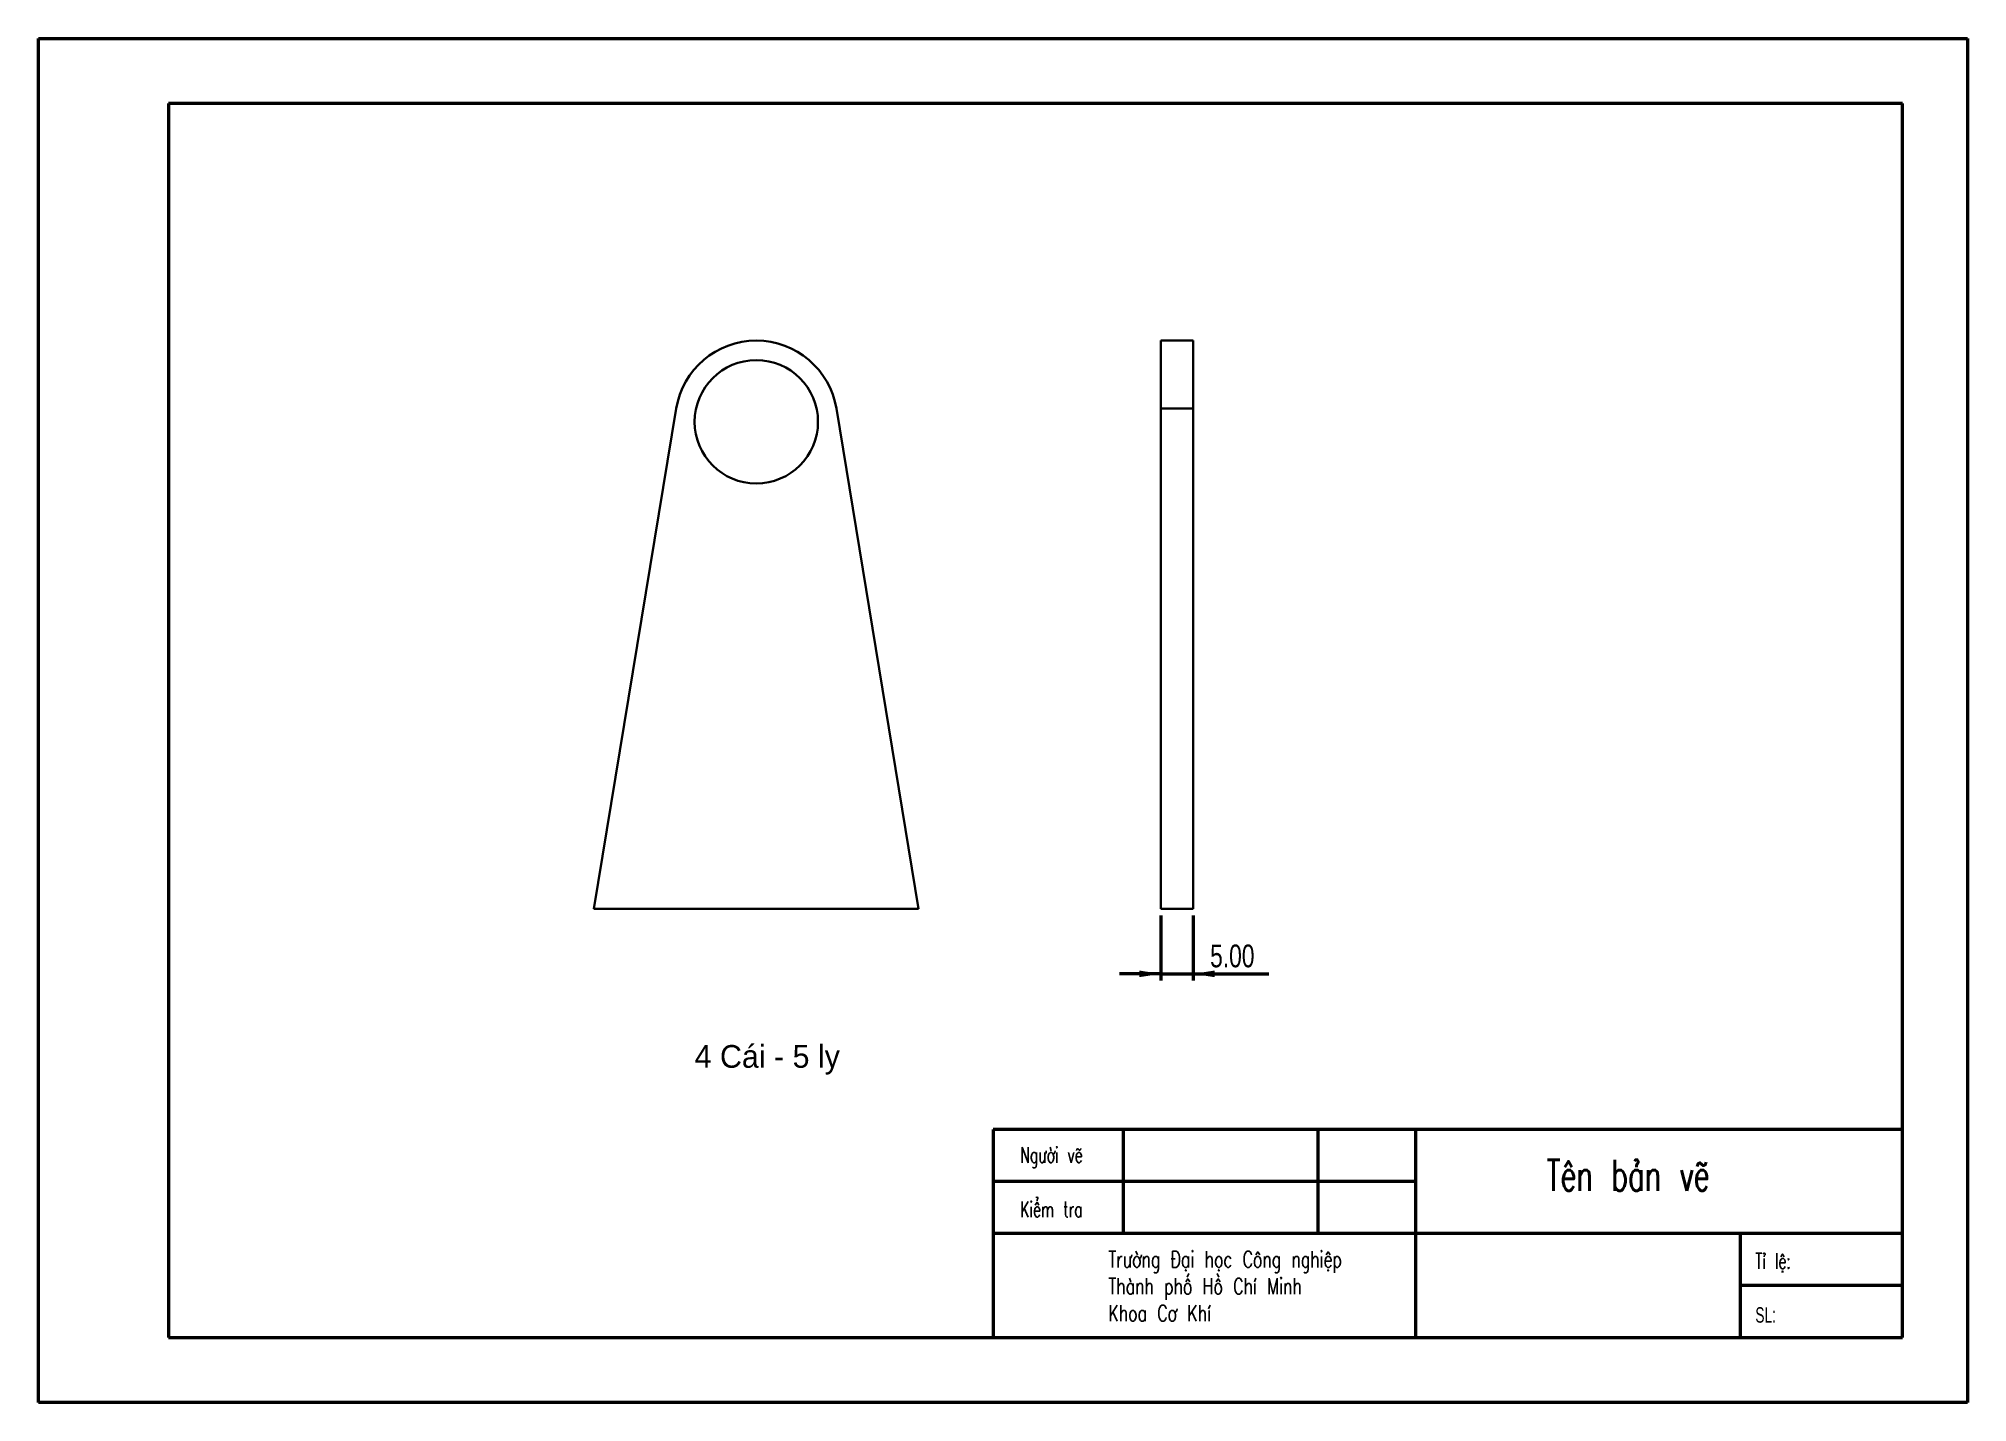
# Model space of a CAD drawing. Header units: millimetres. Extents: x 0 to 297, y 0 to 210.
import ezdxf

# ---------------------------------------------------------------- set-up
doc = ezdxf.new("R2010")
doc.units = ezdxf.units.MM
doc.layers.add('SLD-0', color=179, linetype='Continuous', lineweight=50)
doc.styles.add('SLDTEXTSTYLE0', font='TXT', dxfattribs={"width": 0.663, "bigfont": 'bigfont'})
doc.styles.add('SLDTEXTSTYLE1', font='TXT', dxfattribs={"width": 0.710611, "bigfont": 'bigfont'})
doc.styles.add('SLDTEXTSTYLE2', font='TXT', dxfattribs={"width": 0.663})
doc.styles.add('SLDTEXTSTYLE3', font='TXT', dxfattribs={"width": 0.75})
doc.dimstyles.new('SLDDIMSTYLE0', dxfattribs={"dimtxt": 3.5, "dimasz": 3.302, "dimexe": 0, "dimexo": 0.0625, "dimgap": 0.875, "dimtad": 1, "dimrnd": 1e-09, "dimzin": 4, "dimdsep": 46, "dimtxsty": 'SLDTEXTSTYLE3', "dimsah": 1, "dimcen": 0.09, "dimadec": 0, "dimazin": 1, "dimtfac": 1, "dimtmove": 0, "dimatfit": 0, "dimfxl": 1, "dimfrac": 2, "dimtolj": 1, "dimtzin": 12, "dimarcsym": 0})

# ---------------------------------------------------------------- blocks, each defined once
blk = doc.blocks.new('_D')
at = {"layer": 'SLD-0', "transparency": 16777216}
for p, q in [((172.78, 74.99), (172.78, 64.99)), ((177.78, 74.99), (177.78, 64.99)), ((172.78, 65.99), (166.43, 65.99)), ((172.78, 65.99), (177.78, 65.99)), ((177.78, 65.99), (189.44, 65.99))]:
    blk.add_line(p, q, dxfattribs=at)
for points in [[(172.78, 65.99), (169.48, 66.5), (169.48, 65.48)], [(177.78, 65.99), (181.08, 65.48), (181.08, 66.5)]]:
    blk.add_solid(points, dxfattribs=at)
at = {"layer": 'SLD-0', "transparency": 16777216, "insert": (180.39, 70.5), "char_height": 3.5, "attachment_point": 1, "style": 'SLDTEXTSTYLE3'}
blk.add_mtext('5.00', dxfattribs=at)

msp = doc.modelspace()

# ---------------------------------------------------------------- linework, layer by layer
at = {"color": 7, "linetype": 'Continuous', "lineweight": 35}
for p, q in [((177.779, 163.49), (172.779, 163.49)), ((172.779, 153.018), (172.779, 163.49)), ((177.779, 153.018), (177.779, 163.49)), ((98.178, 153.018), (85.512, 75.99)), ((135.512, 75.99), (122.847, 153.018)), ((172.779, 75.99), (172.779, 153.018)), ((172.779, 153.018), (177.779, 153.018)), ((177.779, 75.99), (177.779, 153.018)), ((85.512, 75.99), (135.512, 75.99)), ((172.779, 75.99), (177.779, 75.99))]:
    msp.add_line(p, q, dxfattribs=at)
msp.add_circle((110.512, 150.99), 9.5, dxfattribs=at)
msp.add_arc((110.512, 150.99), 12.5, 9.33751, 170.66249, dxfattribs=at)
at = {"layer": 'SLD-0'}
for p, q in [((-0.001, 210), (296.999, 210)), ((-0.001, 0), (-0.001, 210)), ((296.999, 210), (296.999, 0)), ((19.999, 200), (19.999, 10)), ((286.999, 200), (19.999, 200)), ((286.999, 10), (286.999, 200)), ((146.999, 42), (146.999, 10)), ((286.999, 42), (146.999, 42)), ((166.999, 42), (166.999, 26)), ((196.999, 42), (196.999, 26)), ((211.999, 42), (211.999, 10)), ((211.999, 34), (146.999, 34)), ((286.999, 26), (146.999, 26)), ((261.999, 26), (261.999, 10)), ((286.999, 18), (261.999, 18)), ((19.999, 10), (286.999, 10)), ((296.999, 0), (-0.001, 0))]:
    msp.add_line(p, q, dxfattribs=at)

# ---------------------------------------------------------------- texts
at = {"insert": (101.016, 55.031), "char_height": 3.5, "attachment_point": 1}
msp.add_mtext_dynamic_manual_height_columns('4 Cái - 5 ly', width=44.88131, gutter_width=17.5, heights=[0], dxfattribs=at)
at = {"layer": 'SLD-0', "attachment_point": 1}
for s, insert, char_height, style in [('Người vẽ', (151.17, 39.29), 2.3813, 'SLDTEXTSTYLE0'), ('Tên bản vẽ', (232.185, 37.356), 4.7625, 'SLDTEXTSTYLE0'), ('Kiểm tra', (151.17, 30.924), 2.3813, 'SLDTEXTSTYLE0'), ('Trường Đại học Công nghiệp', (164.733, 23.295), 2.5, 'SLDTEXTSTYLE1'), ('Tỉ lệ:', (264.344, 22.959), 2.3813, 'SLDTEXTSTYLE0'), ('Thành phố Hồ Chí Minh', (164.733, 19.145), 2.5, 'SLDTEXTSTYLE1'), ('Khoa Cơ Khí', (164.733, 14.995), 2.5, 'SLDTEXTSTYLE1'), ('SL:', (264.344, 14.659), 2.3813, 'SLDTEXTSTYLE2')]:
    msp.add_mtext(s, dxfattribs=dict(at, insert=insert, char_height=char_height, style=style))

# ---------------------------------------------------------------- dimensions: what is measured, and where the dimension line sits
at = {"layer": 'SLD-0'}
dim = msp.add_linear_dim(base=(177.779, 65.987), p1=(172.779, 75.99), p2=(177.779, 75.99), dimstyle='SLDDIMSTYLE0', dxfattribs=at)
dim.commit()
dim.dimension.update_dxf_attribs({"geometry": '_D', "text_midpoint": (184.913, 65.987), "dimtype": 160})

doc.saveas('drawing.dxf')
